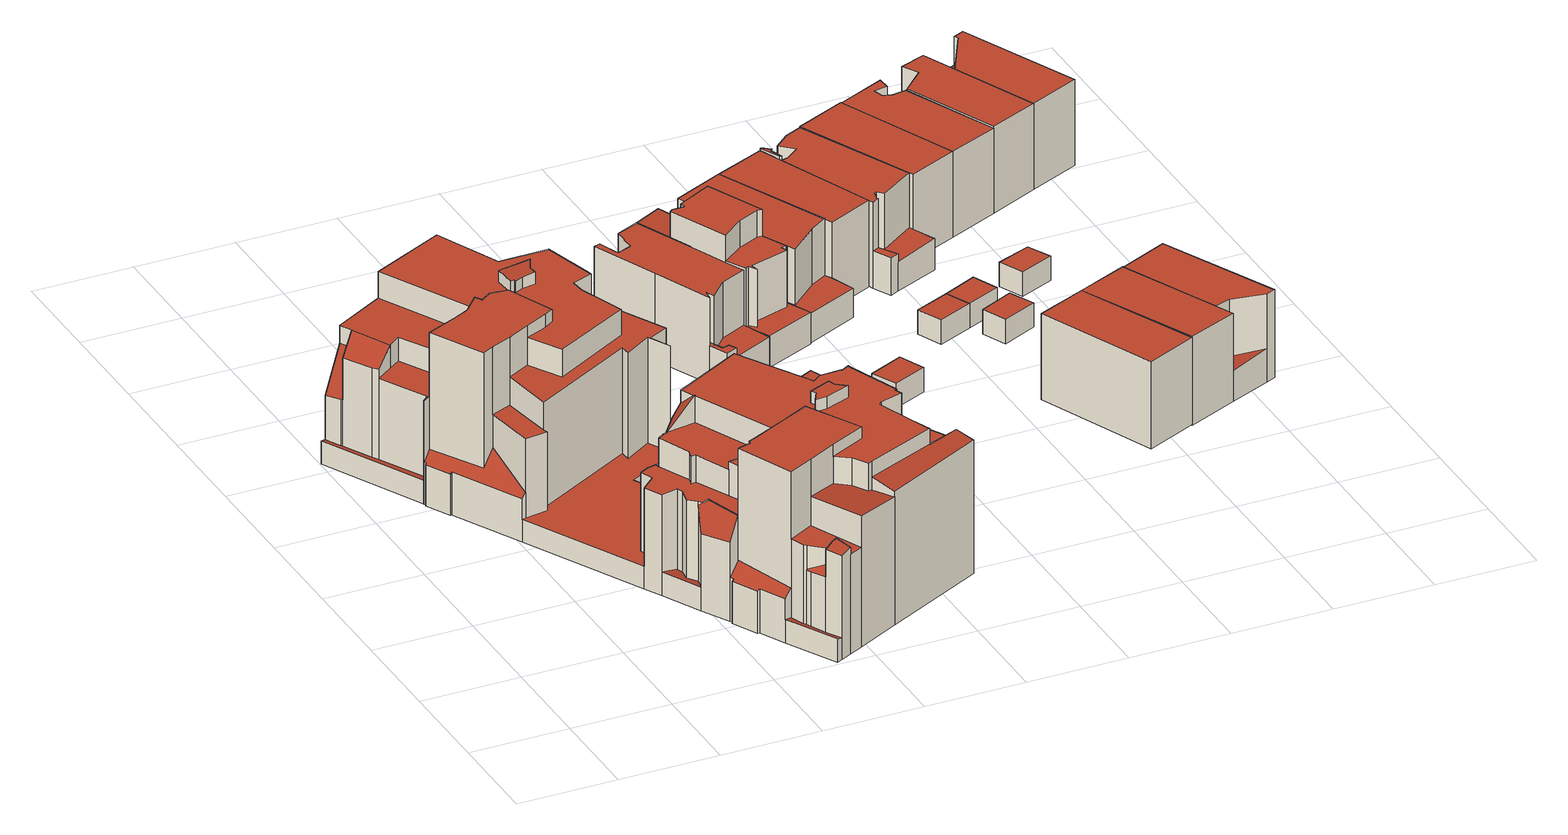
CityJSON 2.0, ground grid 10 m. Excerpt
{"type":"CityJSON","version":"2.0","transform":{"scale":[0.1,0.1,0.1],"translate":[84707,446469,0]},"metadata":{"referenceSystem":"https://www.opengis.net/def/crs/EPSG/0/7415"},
"CityObjects":{
"building1":{"type":"Building","attributes":{"b3_bouwlagen":5,"b3_dak_type":"slanted","b3_h_dak_50p":16.11,"b3_h_dak_70p":16.39,"b3_h_dak_max":17.95,"b3_h_dak_min":0.89,"b3_h_maaiveld":0.559,"b3_kas_warenhuis":false,"b3_mutatie_ahn3_ahn4":false,"b3_opp_buitenmuur":2927.47,"b3_opp_dak_plat":996.75,"b3_opp_dak_schuin":135.59,"b3_opp_grond":1097.67,"b3_opp_scheidingsmuur":0,"b3_reconstructie_onvolledig":false,"b3_rmse_lod12":6.03,"b3_rmse_lod13":1.17,"b3_rmse_lod22":0.382,"b3_val3dity_lod12":"[]","b3_val3dity_lod13":"[]","b3_val3dity_lod22":"[303,307]","b3_volume_lod12":17382.71,"b3_volume_lod13":13933.68,"b3_volume_lod22":13550.24,"geconstateerd":false,"oorspronkelijkbouwjaar":2000,"status":"Pand in gebruik"},"children":["building1-1"]},
"building1-1":{"type":"BuildingPart","parents":["building1"],"geometry":[{"type":"Solid","lod":"2.2","boundaries":[[[[0,1,2,3,4,5,6,7,8,9,10,11,12,13,14,15,16,17,18,19,20,21,22,23,24,25,26,27,28,29,30,31,32,33,34,35,36,37,38,39,40,41,42,43,44,45,46,47,48,49,50,51,52,53]],[[54,50,49,55]],[[55,49,48,56,57]],[[58,59,35,34,60]],[[61,62,63,64,65,66]],[[67,30,29,68,69]],[[69,68,63,62]],[[70,71,72,73]],[[74,36,35,59]],[[75,76,59,58]],[[77,39,38,76,75]],[[78,16,15,79]],[[80,81,82,83,84,85,86]],[[87,88,18,17,89]],[[89,17,16,78]],[[90,91,92,93]],[[94,95,96,97]],[[98,99,100,101,102]],[[103,7,6,104]],[[105,8,7,103]],[[106,51,50,54]],[[104,6,5,107]],[[102,101,108,109]],[[110,111,112,113,114]],[[79,15,14,115]],[[116,117,118]],[[119,120,118]],[[120,121,122,123]],[[124,53,52,125]],[[125,52,51,106]],[[126,42,41,127,128]],[[128,127,129,130]],[[131,22,21,132]],[[56,48,47,133]],[[127,41,40,134]],[[135,136,137,138]],[[139,140,136,135,141]],[[97,96,44,43,137]],[[142,45,44,96]],[[138,137,43,42,126]],[[68,29,28,143]],[[143,28,27,144]],[[145,146,147,148]],[[149,32,31,150]],[[151,152,62,61]],[[114,113,153,154,155]],[[156,115,14,13,91,90]],[[154,153,157,158]],[[155,154,159,160]],[[113,112,99,98]],[[161,25,24,162]],[[163,164,165,166]],[[144,27,26,167]],[[109,108,168,169]],[[169,168,162,170]],[[171,172,173,174,175]],[[176,177,178,179]],[[180,181,177,176]],[[182,11,10,183]],[[184,149,185,186]],[[175,174,187,111,110]],[[188,189,190,191]],[[191,190,132,192]],[[193,19,18,88]],[[194,195,46,45,142,196]],[[133,47,46,195]],[[197,198,199,195,194]],[[200,201,202,198,197]],[[203,204,205,206]],[[206,205,207,208]],[[208,207,209,210]],[[210,209,211,212]],[[212,211,213,214]],[[215,216,217,218,219]],[[220,221,201,200]],[[148,147,222,223]],[[224,225,226,227]],[[223,222,228,229]],[[196,142,221,220]],[[179,178,199,198]],[[230,231,225,224]],[[141,135,130,232]],[[232,130,129,231,230]],[[86,85,95,94,233]],[[85,84,234,235,236]],[[57,56,234,84]],[[237,238,239,240]],[[241,242,140,139]],[[238,243,242,241]],[[233,94,243,238,237]],[[81,82,117,116]],[[244,245,82,81,80]],[[246,247,115,156]],[[248,249,250,251]],[[252,253,254,72]],[[255,166,165,256,257]],[[111,187,166,255]],[[107,5,4,258]],[[258,4,3,164,163]],[[216,20,19,193]],[[192,132,21,20,216,215]],[[259,134,40,39,77]],[[240,239,71,70]],[[260,33,32,149,184]],[[60,34,33,260]],[[261,37,36,74]],[[76,38,37,261]],[[262,263,264,265]],[[265,264,266,267]],[[268,269,9,8,105,270]],[[270,105,173,172]],[[271,272,273,172,171]],[[170,162,24,23,274]],[[160,159,275,276]],[[276,275,277,278]],[[279,280,189,188]],[[150,31,30,67]],[[186,185,152,151]],[[183,10,9,269]],[[281,282,93,283]],[[283,93,92,284,285]],[[278,277,286,287]],[[287,286,282,281]],[[288,289,290,291]],[[291,290,269,268]],[[292,288,293,294]],[[91,13,12,295,296]],[[296,295,297,298]],[[299,300,273,272]],[[294,293,300,299]],[[301,302,303,304]],[[302,305,306,307]],[[307,306,249,248]],[[167,26,25,161]],[[308,180,202,201]],[[274,23,22,131]],[[309,310,311,312,313]],[[314,182,315,316]],[[316,315,311,310]],[[298,297,310,309]],[[229,228,263,262]],[[267,266,146,145]],[[214,213,317,318]],[[319,320,204,203]],[[318,317,320,319]],[[313,312,289,288,292]],[[285,284,272,271]],[[219,218,247,246]],[[236,235,181,180,308]],[[321,322,2,1,323,324]],[[324,323,325,326]],[[164,3,2,322]],[[304,303,327,328]],[[329,330,322,321]],[[251,250,330,329]],[[331,252,332]],[[66,65,332]],[[65,64,333,334]],[[335,336,337,338,339]],[[334,333,337,336]],[[253,252,331,340]],[[336,335,340]],[[295,12,11,182,314]],[[227,226,134,259]],[[123,122,0,53,124,341]],[[341,124,83,82,81]],[[323,1,0,122]],[[342,343,344,345]],[[328,327,346,347]],[[345,344,121,120,119]],[[339,338,305,302,301]],[[326,325,343,342]],[[158,157,280,279]],[[348,349,245,244]],[[350,351,349,348]],[[352,353,354,351,350]],[[355,356,354,353]],[[357,355,358,359]],[[73,72,254,353,352]],[[347,346,360,361]],[[362,361,360,356,355,357]],[[359,358,361,362]],[[218,217,88,87]],[[257,256,100,99]],[[196,220,200,197,194]],[[130,135,138,126,128]],[[202,180,176,179,198]],[[243,94,97,137,136,140,242]],[[76,261,74,59]],[[173,105,103,104,107,258,163,166,187,174]],[[152,185,149,150,67,69,62]],[[300,293,288,291,268,270,172,273]],[[236,308,201,221,142,96,95,85]],[[218,87,89,78,79,115,247]],[[285,271,171,175,110,114,155,160,276,278,287,281,283]],[[289,312,311,315,182,183,269,290]],[[267,145,148,223,229,262,265]],[[318,319,203,206,208,210,212,214]],[[313,292,294,298,309]],[[272,284,92,91,296,298,294,299]],[[280,157,153,113,98,102,109,169,170,274,131,132,190,189]],[[181,235,234,56,133,195,199,178,177]],[[134,226,225,231,129,127]],[[336,340,331,332,65,334]],[[295,314,316,310,297]],[[227,259,77,75,58,60,260,184,186,151,61,66,332,252,72,71,239,238,241,139,141,232,230,224],[146,266,264,263,228,222,147]],[[341,81,116,118,120,123]],[[83,124,125,106,54,55,57,84]],[[356,360,346,327,303,302,307,248,251,329,321,324,326,342,345,119,118,117,82,245,349,351,354]],[[100,256,165,164,322,330,250,249,306,305,338,337,333,64,63,68,143,144,167,161,162,168,108,101]],[[343,325,323,122,121,344]],[[158,279,188,191,192,215,219,246,156,90,93,282,286,277,275,159,154],[320,317,213,211,209,207,205,204]],[[73,352,350,348,244,80,86,233,237,240,70]],[[359,362,357]],[[361,358,355,353,254,253,340,335,339,301,304,328,347]],[[88,217,216,193]],[[257,99,112,111,255]]]],"semantics":{"surfaces":[{"type":"GroundSurface"},{"type":"WallSurface","on_footprint_edge":true},{"type":"WallSurface","on_footprint_edge":false},{"type":"RoofSurface"}],"values":[[0,1,1,1,2,1,2,2,1,2,1,1,2,1,1,2,2,2,1,1,1,1,2,2,1,2,2,2,1,1,1,2,1,1,1,2,2,1,1,1,1,1,2,1,2,2,1,2,2,2,1,2,1,2,2,2,2,2,1,2,2,2,2,1,1,1,2,2,2,2,2,2,2,2,2,2,2,2,2,2,2,2,2,2,2,2,2,2,2,2,2,2,2,2,2,2,2,1,1,1,1,1,2,1,1,1,1,2,2,1,2,2,1,2,2,2,1,2,1,2,2,2,2,2,2,2,1,2,2,2,2,2,2,1,2,1,2,2,2,2,2,2,2,2,2,2,2,2,2,1,2,1,2,2,2,2,2,2,2,2,2,2,1,2,1,2,1,2,2,2,2,2,2,2,2,2,2,2,2,2,2,2,2,2,3,3,3,3,3,3,3,3,3,3,3,3,3,3,3,3,3,3,3,3,3,3,3,3,3,3,3,3,3,3,3,3,3]]}}]},
"building2":{"type":"Building","attributes":{"b3_bag_bag_overlap":0,"b3_bouwlagen":3,"b3_dak_type":"slanted","b3_h_dak_50p":9.59,"b3_h_dak_70p":9.63,"b3_h_dak_max":10.1,"b3_h_dak_min":0.93,"b3_h_maaiveld":0.783,"b3_kas_warenhuis":false,"b3_mutatie_ahn3_ahn4":false,"b3_opp_buitenmuur":263.93,"b3_opp_dak_plat":90.57,"b3_opp_dak_schuin":0,"b3_opp_grond":90.04,"b3_opp_scheidingsmuur":119.07,"b3_reconstructie_onvolledig":false,"b3_rmse_lod12":2.61,"b3_rmse_lod13":0.426,"b3_rmse_lod22":0.391,"b3_val3dity_lod12":"[]","b3_val3dity_lod13":"[]","b3_val3dity_lod22":"[]","b3_volume_lod12":796.45,"b3_volume_lod13":681.73,"b3_volume_lod22":679.78,"geconstateerd":false,"oorspronkelijkbouwjaar":2005,"status":"Pand in gebruik"},"children":["building2-1"]},
"building2-1":{"type":"BuildingPart","parents":["building2"],"geometry":[{"type":"Solid","lod":"2.2","boundaries":[[[[363,364,365,366,367,368,369,370,371,372]],[[373,374,375,376]],[[377,378,379,380,381]],[[382,372,371,383]],[[384,385,365,364,386]],[[387,388,385,384]],[[389,369,368,390]],[[391,390,368,367,392]],[[393,394,388,387]],[[376,375,378,377]],[[395,396,397,398]],[[399,400,396,395]],[[381,380,390,391]],[[383,371,370,400,399]],[[400,370,369,389]],[[398,397,379,378]],[[401,366,365,385]],[[402,401,394,393]],[[392,367,366,401,402]],[[403,363,372,382,404]],[[404,382,374,373]],[[386,364,363,403]],[[379,397,396,400,389,390,380]],[[394,401,385,388]],[[374,382,383,399,395,398,378,375]],[[386,403,404,373,376,377,381,391,392,402,393,387,384]]]],"semantics":{"surfaces":[{"type":"GroundSurface"},{"type":"WallSurface","on_footprint_edge":false},{"type":"WallSurface","on_footprint_edge":true},{"type":"RoofSurface"}],"values":[[0,1,1,2,2,1,2,2,1,1,1,1,1,2,2,1,2,1,2,2,1,2,3,3,3,3]]}}]},
"building3":{"type":"Building","attributes":{"b3_dak_type":"horizontal","b3_h_dak_50p":3.39,"b3_h_dak_70p":3.42,"b3_h_dak_max":3.75,"b3_h_dak_min":3.18,"b3_h_maaiveld":0.88,"b3_kas_warenhuis":false,"b3_mutatie_ahn3_ahn4":false,"b3_opp_buitenmuur":33.24,"b3_opp_dak_plat":10.46,"b3_opp_dak_schuin":0,"b3_opp_grond":10.45,"b3_opp_scheidingsmuur":0,"b3_reconstructie_onvolledig":false,"b3_rmse_lod12":0.0791,"b3_rmse_lod13":0.0791,"b3_rmse_lod22":0.0736,"b3_val3dity_lod12":"[]","b3_val3dity_lod13":"[]","b3_val3dity_lod22":"[]","b3_volume_lod12":26.57,"b3_volume_lod13":26.57,"b3_volume_lod22":26.5,"geconstateerd":false,"oorspronkelijkbouwjaar":2005,"status":"Pand in gebruik"},"children":["building3-1"]},
"building3-1":{"type":"BuildingPart","parents":["building3"],"geometry":[{"type":"Solid","lod":"2.2","boundaries":[[[[405,406,407,408]],[[409,407,406,410]],[[411,408,407,409]],[[412,405,408,411]],[[410,406,405,412]],[[410,412,411,409]]]],"semantics":{"surfaces":[{"type":"GroundSurface"},{"type":"WallSurface","on_footprint_edge":true},{"type":"RoofSurface"}],"values":[[0,1,1,1,1,2]]}}]},
"building4":{"type":"Building","attributes":{"b3_bag_bag_overlap":0,"b3_bouwlagen":4,"b3_dak_type":"multiple horizontal","b3_h_dak_50p":9.65,"b3_h_dak_70p":12.22,"b3_h_dak_max":12.66,"b3_h_dak_min":0.95,"b3_h_maaiveld":0.749,"b3_kas_warenhuis":false,"b3_mutatie_ahn3_ahn4":false,"b3_opp_buitenmuur":199.23,"b3_opp_dak_plat":65.7,"b3_opp_dak_schuin":20.83,"b3_opp_grond":86.31,"b3_opp_scheidingsmuur":232.74,"b3_reconstructie_onvolledig":false,"b3_rmse_lod12":4.24,"b3_rmse_lod13":1.7,"b3_rmse_lod22":0.39,"b3_val3dity_lod12":"[]","b3_val3dity_lod13":"[]","b3_val3dity_lod22":"[]","b3_volume_lod12":991.44,"b3_volume_lod13":835.79,"b3_volume_lod22":749.78,"geconstateerd":false,"oorspronkelijkbouwjaar":2005,"status":"Pand in gebruik"},"children":["building4-1"]},
"building4-1":{"type":"BuildingPart","parents":["building4"],"geometry":[{"type":"Solid","lod":"2.2","boundaries":[[[[413,414,415,416,417,418,419,420,421,422,423,424]],[[425,413,424,426]],[[427,415,414,428,429]],[[429,428,430,431]],[[392,417,416,432]],[[433,419,418,434]],[[435,432,416,415,427,436]],[[436,427,437,438]],[[439,440,422,421,441,442]],[[443,444,423,422,440]],[[445,446,440,439]],[[447,448,449,450]],[[442,441,448,447]],[[451,452,432,435]],[[453,454,455,456]],[[454,420,419,433]],[[456,455,457,458]],[[458,457,459,460]],[[460,459,434,461]],[[441,421,420,454,453]],[[438,437,446,445]],[[426,424,423,444]],[[462,463,464,465]],[[466,467,463,462]],[[468,469,444,443]],[[450,449,452,451]],[[465,464,470,471]],[[471,470,469,468]],[[461,434,418,417,392]],[[428,414,413,425]],[[431,430,467,466]],[[434,459,457,455,454,433]],[[450,451,435,436,438,445,439,442,447]],[[461,392,432,452,449,448,441,453,456,458,460]],[[431,466,462,465,471,468,443,440,446,437,427,429]],[[467,430,428,425,426,444,469,470,464,463]]]],"semantics":{"surfaces":[{"type":"GroundSurface"},{"type":"WallSurface","on_footprint_edge":true},{"type":"WallSurface","on_footprint_edge":false},{"type":"RoofSurface"}],"values":[[0,1,1,2,1,1,1,2,1,1,2,2,2,2,2,1,2,2,2,1,2,1,2,2,2,2,2,2,1,1,2,3,3,3,3,3]]}}]},
"building5":{"type":"Building","attributes":{"b3_dak_type":"horizontal","b3_h_dak_50p":3.3,"b3_h_dak_70p":3.32,"b3_h_dak_max":3.41,"b3_h_dak_min":3.05,"b3_h_maaiveld":0.847,"b3_kas_warenhuis":false,"b3_mutatie_ahn3_ahn4":false,"b3_opp_buitenmuur":32.11,"b3_opp_dak_plat":10.48,"b3_opp_dak_schuin":0,"b3_opp_grond":10.48,"b3_opp_scheidingsmuur":0,"b3_reconstructie_onvolledig":false,"b3_rmse_lod12":0.0515,"b3_rmse_lod13":0.0515,"b3_rmse_lod22":0.049,"b3_val3dity_lod12":"[]","b3_val3dity_lod13":"[]","b3_val3dity_lod22":"[]","b3_volume_lod12":25.78,"b3_volume_lod13":25.78,"b3_volume_lod22":25.64,"geconstateerd":false,"oorspronkelijkbouwjaar":2005,"status":"Pand in gebruik"},"children":["building5-1"]},
"building5-1":{"type":"BuildingPart","parents":["building5"],"geometry":[{"type":"Solid","lod":"2.2","boundaries":[[[[472,473,474,475]],[[476,474,473,477]],[[478,475,474,476]],[[479,472,475,478]],[[477,473,472,479]],[[477,479,478,476]]]],"semantics":{"surfaces":[{"type":"GroundSurface"},{"type":"WallSurface","on_footprint_edge":true},{"type":"RoofSurface"}],"values":[[0,1,1,1,1,2]]}}]},
"building6":{"type":"Building","attributes":{"b3_bag_bag_overlap":0,"b3_bouwlagen":3,"b3_dak_type":"multiple horizontal","b3_h_dak_50p":9.6,"b3_h_dak_70p":9.65,"b3_h_dak_max":10.01,"b3_h_dak_min":0.92,"b3_h_maaiveld":0.756,"b3_kas_warenhuis":false,"b3_mutatie_ahn3_ahn4":false,"b3_opp_buitenmuur":122.2,"b3_opp_dak_plat":88.79,"b3_opp_dak_schuin":0.04,"b3_opp_grond":88.55,"b3_opp_scheidingsmuur":225.38,"b3_reconstructie_onvolledig":false,"b3_rmse_lod12":2.53,"b3_rmse_lod13":0.719,"b3_rmse_lod22":0.714,"b3_val3dity_lod12":"[]","b3_val3dity_lod13":"[]","b3_val3dity_lod22":"[]","b3_volume_lod12":788.83,"b3_volume_lod13":698.55,"b3_volume_lod22":694.99,"geconstateerd":false,"oorspronkelijkbouwjaar":2005,"status":"Pand in gebruik"},"children":["building6-1"]},
"building6-1":{"type":"BuildingPart","parents":["building6"],"geometry":[{"type":"Solid","lod":"2.2","boundaries":[[[[480,481,482,483,484,485,486]],[[487,486,485,488]],[[488,485,484,489]],[[490,481,480,444,491]],[[491,444,492,493]],[[494,495,496,497]],[[489,484,483,496]],[[498,482,481,490]],[[444,480,486,487]],[[499,500,495,494]],[[497,496,483,482,498]],[[493,492,500,499]],[[500,492,444,487,488,489,496,495]],[[493,499,494,497,498,490,491]]]],"semantics":{"surfaces":[{"type":"GroundSurface"},{"type":"WallSurface","on_footprint_edge":true},{"type":"WallSurface","on_footprint_edge":false},{"type":"RoofSurface"}],"values":[[0,1,1,1,2,2,1,1,1,2,1,2,3,3]]}}]},
"building7":{"type":"Building","attributes":{"b3_bag_bag_overlap":0,"b3_bouwlagen":3,"b3_dak_type":"multiple horizontal","b3_h_dak_50p":9.64,"b3_h_dak_70p":9.73,"b3_h_dak_max":10.03,"b3_h_dak_min":3.79,"b3_h_maaiveld":0.745,"b3_kas_warenhuis":false,"b3_mutatie_ahn3_ahn4":false,"b3_opp_buitenmuur":101.11,"b3_opp_dak_plat":69.6,"b3_opp_dak_schuin":0,"b3_opp_grond":69.6,"b3_opp_scheidingsmuur":226.77,"b3_reconstructie_onvolledig":false,"b3_rmse_lod12":0.775,"b3_rmse_lod13":0.775,"b3_rmse_lod22":0.769,"b3_val3dity_lod12":"[]","b3_val3dity_lod13":"[]","b3_val3dity_lod22":"[]","b3_volume_lod12":625.96,"b3_volume_lod13":625.96,"b3_volume_lod22":621.15,"geconstateerd":false,"oorspronkelijkbouwjaar":2005,"status":"Pand in gebruik"},"children":["building7-1"]},
"building7-1":{"type":"BuildingPart","parents":["building7"],"geometry":[{"type":"Solid","lod":"2.2","boundaries":[[[[501,502,503,504]],[[505,503,502,506]],[[498,504,503,505]],[[507,501,504,498]],[[506,502,501,507]],[[506,507,498,505]]]],"semantics":{"surfaces":[{"type":"GroundSurface"},{"type":"WallSurface","on_footprint_edge":true},{"type":"RoofSurface"}],"values":[[0,1,1,1,1,2]]}}]},
"building8":{"type":"Building","attributes":{"b3_bag_bag_overlap":0,"b3_dak_type":"horizontal","b3_h_dak_50p":3.29,"b3_h_dak_70p":3.31,"b3_h_dak_max":3.38,"b3_h_dak_min":3.07,"b3_h_maaiveld":0.832,"b3_kas_warenhuis":false,"b3_mutatie_ahn3_ahn4":false,"b3_opp_buitenmuur":25.64,"b3_opp_dak_plat":10.56,"b3_opp_dak_schuin":0,"b3_opp_grond":10.56,"b3_opp_scheidingsmuur":6.71,"b3_reconstructie_onvolledig":false,"b3_rmse_lod12":0.0494,"b3_rmse_lod13":0.0494,"b3_rmse_lod22":0.0465,"b3_val3dity_lod12":"[]","b3_val3dity_lod13":"[]","b3_val3dity_lod22":"[]","b3_volume_lod12":26.08,"b3_volume_lod13":26.08,"b3_volume_lod22":25.91,"geconstateerd":false,"oorspronkelijkbouwjaar":2005,"status":"Pand in gebruik"},"children":["building8-1"]},
"building8-1":{"type":"BuildingPart","parents":["building8"],"geometry":[{"type":"Solid","lod":"2.2","boundaries":[[[[508,509,510,511]],[[512,510,509,513]],[[514,511,510,512]],[[515,508,511,514]],[[513,509,508,515]],[[513,515,514,512]]]],"semantics":{"surfaces":[{"type":"GroundSurface"},{"type":"WallSurface","on_footprint_edge":true},{"type":"RoofSurface"}],"values":[[0,1,1,1,1,2]]}}]},
"building9":{"type":"Building","attributes":{"b3_bag_bag_overlap":0,"b3_bouwlagen":3,"b3_dak_type":"multiple horizontal","b3_h_dak_50p":9.62,"b3_h_dak_70p":9.73,"b3_h_dak_max":10.02,"b3_h_dak_min":9.49,"b3_h_maaiveld":0.758,"b3_kas_warenhuis":false,"b3_mutatie_ahn3_ahn4":false,"b3_opp_buitenmuur":109.91,"b3_opp_dak_plat":71.33,"b3_opp_dak_schuin":0,"b3_opp_grond":71.33,"b3_opp_scheidingsmuur":219.25,"b3_reconstructie_onvolledig":false,"b3_rmse_lod12":0.135,"b3_rmse_lod13":0.135,"b3_rmse_lod22":0.109,"b3_val3dity_lod12":"[]","b3_val3dity_lod13":"[]","b3_val3dity_lod22":"[]","b3_volume_lod12":639.98,"b3_volume_lod13":639.98,"b3_volume_lod22":634.77,"geconstateerd":false,"oorspronkelijkbouwjaar":2005,"status":"Pand in gebruik"},"children":["building9-1"]},
"building9-1":{"type":"BuildingPart","parents":["building9"],"geometry":[{"type":"Solid","lod":"2.2","boundaries":[[[[516,517,518,519]],[[520,518,517,521]],[[522,519,518,520]],[[523,516,519,522]],[[521,517,516,523]],[[521,523,522,520]]]],"semantics":{"surfaces":[{"type":"GroundSurface"},{"type":"WallSurface","on_footprint_edge":true},{"type":"RoofSurface"}],"values":[[0,1,1,1,1,2]]}}]},
"building10":{"type":"Building","attributes":{"b3_bag_bag_overlap":0,"b3_bouwlagen":3,"b3_dak_type":"multiple horizontal","b3_h_dak_50p":9.57,"b3_h_dak_70p":9.6,"b3_h_dak_max":10.03,"b3_h_dak_min":0.94,"b3_h_maaiveld":0.774,"b3_kas_warenhuis":false,"b3_mutatie_ahn3_ahn4":false,"b3_opp_buitenmuur":148.92,"b3_opp_dak_plat":87.92,"b3_opp_dak_schuin":2.44,"b3_opp_grond":90.33,"b3_opp_scheidingsmuur":227.58,"b3_reconstructie_onvolledig":false,"b3_rmse_lod12":2.64,"b3_rmse_lod13":0.671,"b3_rmse_lod22":0.476,"b3_val3dity_lod12":"[]","b3_val3dity_lod13":"[]","b3_val3dity_lod22":"[]","b3_volume_lod12":796.86,"b3_volume_lod13":696.31,"b3_volume_lod22":691.05,"geconstateerd":false,"oorspronkelijkbouwjaar":2005,"status":"Pand in gebruik"},"children":["building10-1"]},
"building10-1":{"type":"BuildingPart","parents":["building10"],"geometry":[{"type":"Solid","lod":"2.2","boundaries":[[[[524,525,526,527,528,529,530,531,532,533,534,535]],[[536,533,532,537]],[[506,534,533,536,538]],[[539,540,541,542]],[[543,529,528,544]],[[545,546,544,547]],[[548,531,530,549]],[[549,530,529,543]],[[550,535,534,506]],[[551,524,535,550,552]],[[553,554,555,556]],[[557,558,559,560,561]],[[561,560,562,563]],[[564,527,526,558,557]],[[565,548,566,567]],[[542,541,546,545]],[[538,536,567,568]],[[547,544,528,527,564]],[[569,570,540,539]],[[563,562,571,572]],[[573,574,575,554,553]],[[572,571,576,577]],[[558,526,525,555]],[[556,555,525,524,551]],[[552,550,577,578]],[[537,532,531,548,565]],[[568,567,566,570,569]],[[579,580,574,573]],[[578,577,576,580,579]],[[560,559,575,574]],[[560,574,580,576,571,562]],[[570,566,548,549,543,544,546,541,540]],[[537,565,567,536]],[[568,569,539,542,545,547,564,557,561,563,572,577,550,506,538]],[[578,579,573,553,556,551,552]],[[575,559,558,555,554]]]],"semantics":{"surfaces":[{"type":"GroundSurface"},{"type":"WallSurface","on_footprint_edge":true},{"type":"WallSurface","on_footprint_edge":false},{"type":"RoofSurface"}],"values":[[0,1,1,2,1,2,1,1,1,1,2,2,2,1,2,2,2,1,2,2,2,2,1,1,2,1,2,2,2,2,3,3,3,3,3,3]]}}]},
"building11":{"type":"Building","attributes":{"b3_bag_bag_overlap":0,"b3_dak_type":"horizontal","b3_h_dak_50p":3.28,"b3_h_dak_70p":3.3,"b3_h_dak_max":3.4,"b3_h_dak_min":2.99,"b3_h_maaiveld":0.825,"b3_kas_warenhuis":false,"b3_mutatie_ahn3_ahn4":false,"b3_opp_buitenmuur":25.25,"b3_opp_dak_plat":10.39,"b3_opp_dak_schuin":0,"b3_opp_grond":10.39,"b3_opp_scheidingsmuur":6.71,"b3_reconstructie_onvolledig":false,"b3_rmse_lod12":0.0581,"b3_rmse_lod13":0.0581,"b3_rmse_lod22":0.0539,"b3_val3dity_lod12":"[]","b3_val3dity_lod13":"[]","b3_val3dity_lod22":"[]","b3_volume_lod12":25.65,"b3_volume_lod13":25.65,"b3_volume_lod22":25.42,"geconstateerd":false,"oorspronkelijkbouwjaar":2005,"status":"Pand in gebruik"},"children":["building11-1"]},
"building11-1":{"type":"BuildingPart","parents":["building11"],"geometry":[{"type":"Solid","lod":"2.2","boundaries":[[[[581,509,508,582]],[[583,581,582,584]],[[584,582,508,515]],[[515,508,509,513]],[[513,509,581,583]],[[513,583,584,515]]]],"semantics":{"surfaces":[{"type":"GroundSurface"},{"type":"WallSurface","on_footprint_edge":true},{"type":"RoofSurface"}],"values":[[0,1,1,1,1,2]]}}]},
"building12":{"type":"Building","attributes":{"b3_dak_type":"horizontal","b3_h_dak_50p":3.28,"b3_h_dak_70p":3.3,"b3_h_dak_max":3.42,"b3_h_dak_min":3.04,"b3_h_maaiveld":0.826,"b3_kas_warenhuis":false,"b3_mutatie_ahn3_ahn4":false,"b3_opp_buitenmuur":32.13,"b3_opp_dak_plat":10.48,"b3_opp_dak_schuin":0,"b3_opp_grond":10.48,"b3_opp_scheidingsmuur":0,"b3_reconstructie_onvolledig":false,"b3_rmse_lod12":0.0569,"b3_rmse_lod13":0.0569,"b3_rmse_lod22":0.0531,"b3_val3dity_lod12":"[]","b3_val3dity_lod13":"[]","b3_val3dity_lod22":"[]","b3_volume_lod12":25.85,"b3_volume_lod13":25.85,"b3_volume_lod22":25.65,"geconstateerd":false,"oorspronkelijkbouwjaar":2005,"status":"Pand in gebruik"},"children":["building12-1"]},
"building12-1":{"type":"BuildingPart","parents":["building12"],"geometry":[{"type":"Solid","lod":"2.2","boundaries":[[[[585,586,587,588]],[[589,585,588,590]],[[590,588,587,591]],[[591,587,586,592]],[[592,586,585,589]],[[592,589,590,591]]]],"semantics":{"surfaces":[{"type":"GroundSurface"},{"type":"WallSurface","on_footprint_edge":true},{"type":"RoofSurface"}],"values":[[0,1,1,1,1,2]]}}]},
"building13":{"type":"Building","attributes":{"b3_bag_bag_overlap":0,"b3_bouwlagen":3,"b3_dak_type":"multiple horizontal","b3_h_dak_50p":9.63,"b3_h_dak_70p":9.73,"b3_h_dak_max":10.02,"b3_h_dak_min":9.48,"b3_h_maaiveld":0.738,"b3_kas_warenhuis":false,"b3_mutatie_ahn3_ahn4":false,"b3_opp_buitenmuur":112.22,"b3_opp_dak_plat":72.45,"b3_opp_dak_schuin":0,"b3_opp_grond":72.44,"b3_opp_scheidingsmuur":219.26,"b3_reconstructie_onvolledig":false,"b3_rmse_lod12":0.132,"b3_rmse_lod13":0.132,"b3_rmse_lod22":0.109,"b3_val3dity_lod12":"[]","b3_val3dity_lod13":"[]","b3_val3dity_lod22":"[]","b3_volume_lod12":651.4,"b3_volume_lod13":651.4,"b3_volume_lod22":646.31,"geconstateerd":false,"oorspronkelijkbouwjaar":2005,"status":"Pand in gebruik"},"children":["building13-1"]},
"building13-1":{"type":"BuildingPart","parents":["building13"],"geometry":[{"type":"Solid","lod":"2.2","boundaries":[[[[593,594,595,596]],[[597,595,594,598]],[[523,596,595,597]],[[599,593,596,523]],[[598,594,593,599]],[[598,599,523,597]]]],"semantics":{"surfaces":[{"type":"GroundSurface"},{"type":"WallSurface","on_footprint_edge":true},{"type":"RoofSurface"}],"values":[[0,1,1,1,1,2]]}}]},
"building14":{"type":"Building","attributes":{"b3_bag_bag_overlap":0,"b3_bouwlagen":3,"b3_dak_type":"multiple horizontal","b3_h_dak_50p":9.63,"b3_h_dak_70p":9.7,"b3_h_dak_max":10.02,"b3_h_dak_min":3.76,"b3_h_maaiveld":0.768,"b3_kas_warenhuis":false,"b3_mutatie_ahn3_ahn4":false,"b3_opp_buitenmuur":100.96,"b3_opp_dak_plat":70.78,"b3_opp_dak_schuin":0,"b3_opp_grond":70.78,"b3_opp_scheidingsmuur":227.45,"b3_reconstructie_onvolledig":false,"b3_rmse_lod12":1.16,"b3_rmse_lod13":1.16,"b3_rmse_lod22":1.16,"b3_val3dity_lod12":"[]","b3_val3dity_lod13":"[]","b3_val3dity_lod22":"[]","b3_volume_lod12":632.5,"b3_volume_lod13":632.5,"b3_volume_lod22":629.66,"geconstateerd":false,"oorspronkelijkbouwjaar":2005,"status":"Pand in gebruik"},"children":["building14-1"]},
"building14-1":{"type":"BuildingPart","parents":["building14"],"geometry":[{"type":"Solid","lod":"2.2","boundaries":[[[[529,527,600,601]],[[602,529,601,603]],[[603,601,600,604]],[[604,600,527,605]],[[605,527,529,602]],[[605,602,603,604]]]],"semantics":{"surfaces":[{"type":"GroundSurface"},{"type":"WallSurface","on_footprint_edge":true},{"type":"RoofSurface"}],"values":[[0,1,1,1,1,2]]}}]},
"building15":{"type":"Building","attributes":{"b3_dak_type":"multiple horizontal","b3_h_dak_50p":3.26,"b3_h_dak_70p":3.28,"b3_h_dak_max":3.37,"b3_h_dak_min":0.9,"b3_h_maaiveld":0.829,"b3_kas_warenhuis":false,"b3_mutatie_ahn3_ahn4":false,"b3_opp_buitenmuur":31.9,"b3_opp_dak_plat":10.48,"b3_opp_dak_schuin":0,"b3_opp_grond":10.48,"b3_opp_scheidingsmuur":0,"b3_reconstructie_onvolledig":false,"b3_rmse_lod12":0.631,"b3_rmse_lod13":0.631,"b3_rmse_lod22":0.626,"b3_val3dity_lod12":"[]","b3_val3dity_lod13":"[]","b3_val3dity_lod22":"[]","b3_volume_lod12":25.69,"b3_volume_lod13":25.69,"b3_volume_lod22":25.47,"geconstateerd":false,"oorspronkelijkbouwjaar":2005,"status":"Pand in gebruik"},"children":["building15-1"]},
"building15-1":{"type":"BuildingPart","parents":["building15"],"geometry":[{"type":"Solid","lod":"2.2","boundaries":[[[[606,607,608,609]],[[610,608,607,611]],[[612,609,608,610]],[[613,606,609,612]],[[611,607,606,613]],[[611,613,612,610]]]],"semantics":{"surfaces":[{"type":"GroundSurface"},{"type":"WallSurface","on_footprint_edge":true},{"type":"RoofSurface"}],"values":[[0,1,1,1,1,2]]}}]},
"building16":{"type":"Building","attributes":{"b3_bag_bag_overlap":0,"b3_bouwlagen":3,"b3_dak_type":"multiple horizontal","b3_h_dak_50p":9.58,"b3_h_dak_70p":9.6,"b3_h_dak_max":10.02,"b3_h_dak_min":3.76,"b3_h_maaiveld":0.735,"b3_kas_warenhuis":false,"b3_mutatie_ahn3_ahn4":false,"b3_opp_buitenmuur":102.43,"b3_opp_dak_plat":66.45,"b3_opp_dak_schuin":6.52,"b3_opp_grond":72.21,"b3_opp_scheidingsmuur":218.31,"b3_reconstructie_onvolledig":false,"b3_rmse_lod12":1.16,"b3_rmse_lod13":0.192,"b3_rmse_lod22":0.156,"b3_val3dity_lod12":"[]","b3_val3dity_lod13":"[]","b3_val3dity_lod22":"[]","b3_volume_lod12":640.48,"b3_volume_lod13":607.1,"b3_volume_lod22":602.59,"geconstateerd":false,"oorspronkelijkbouwjaar":2005,"status":"Pand in gebruik"},"children":["building16-1"]},
"building16-1":{"type":"BuildingPart","parents":["building16"],"geometry":[{"type":"Solid","lod":"2.2","boundaries":[[[[594,614,593,615,616,617]],[[618,619,617,616,620]],[[621,594,617,619]],[[622,615,593,623]],[[623,593,614,624,625]],[[625,624,626,627]],[[620,616,615,622]],[[627,626,619,618]],[[624,614,594,621]],[[627,618,620,622,623,625]],[[624,621,619,626]]]],"semantics":{"surfaces":[{"type":"GroundSurface"},{"type":"WallSurface","on_footprint_edge":true},{"type":"WallSurface","on_footprint_edge":false},{"type":"RoofSurface"}],"values":[[0,1,1,1,1,2,1,2,1,3,3]]}}]},
"building17":{"type":"Building","attributes":{"b3_bag_bag_overlap":0,"b3_bouwlagen":3,"b3_dak_type":"slanted","b3_h_dak_50p":9.58,"b3_h_dak_70p":9.6,"b3_h_dak_max":10.04,"b3_h_dak_min":3.78,"b3_h_maaiveld":0.773,"b3_kas_warenhuis":false,"b3_mutatie_ahn3_ahn4":false,"b3_opp_buitenmuur":135.1,"b3_opp_dak_plat":73.07,"b3_opp_dak_schuin":0,"b3_opp_grond":72.39,"b3_opp_scheidingsmuur":212.64,"b3_reconstructie_onvolledig":false,"b3_rmse_lod12":0.955,"b3_rmse_lod13":0.439,"b3_rmse_lod22":0.155,"b3_val3dity_lod12":"[]","b3_val3dity_lod13":"[]","b3_val3dity_lod22":"[]","b3_volume_lod12":639.25,"b3_volume_lod13":628.77,"b3_volume_lod22":619.4,"geconstateerd":false,"oorspronkelijkbouwjaar":2005,"status":"Pand in gebruik"},"children":["building17-1"]},
"building17-1":{"type":"BuildingPart","parents":["building17"],"geometry":[{"type":"Solid","lod":"2.2","boundaries":[[[[628,629,630,631,632,601,600]],[[603,601,632,633]],[[633,632,631,634,635]],[[635,634,636,637]],[[637,636,638,639]],[[640,600,601,603]],[[634,631,630,641]],[[642,629,628,643]],[[644,641,630,629,642]],[[645,646,641,644]],[[647,643,628,600,640]],[[648,645,643,647]],[[639,638,649,650]],[[650,649,646,645,648]],[[643,645,644,642]],[[646,649,638,636,634,641]],[[650,648,647,640,603,633,635,637,639]]]],"semantics":{"surfaces":[{"type":"GroundSurface"},{"type":"WallSurface","on_footprint_edge":true},{"type":"WallSurface","on_footprint_edge":false},{"type":"RoofSurface"}],"values":[[0,1,1,2,2,1,1,1,1,2,1,2,2,2,3,3,3]]}}]},
"building18":{"type":"Building","attributes":{"b3_bag_bag_overlap":0,"b3_bouwlagen":3,"b3_dak_type":"multiple horizontal","b3_h_dak_50p":9.64,"b3_h_dak_70p":9.72,"b3_h_dak_max":10.05,"b3_h_dak_min":3.73,"b3_h_maaiveld":0.778,"b3_kas_warenhuis":false,"b3_mutatie_ahn3_ahn4":false,"b3_opp_buitenmuur":124.21,"b3_opp_dak_plat":72.29,"b3_opp_dak_schuin":0,"b3_opp_grond":72.28,"b3_opp_scheidingsmuur":201.38,"b3_reconstructie_onvolledig":false,"b3_rmse_lod12":1.22,"b3_rmse_lod13":0.562,"b3_rmse_lod22":0.371,"b3_val3dity_lod12":"[]","b3_val3dity_lod13":"[]","b3_val3dity_lod22":"[]","b3_volume_lod12":646.66,"b3_volume_lod13":625.97,"b3_volume_lod22":602.89,"geconstateerd":false,"oorspronkelijkbouwjaar":2005,"status":"Pand in gebruik"},"children":["building18-1"]},
"building18-1":{"type":"BuildingPart","parents":["building18"],"geometry":[{"type":"Solid","lod":"2.2","boundaries":[[[[651,652,653,632,654,629]],[[655,632,653,656]],[[657,658,659,660]],[[661,629,654,659]],[[662,651,629,661]],[[663,662,658,657]],[[656,653,652,664]],[[660,659,654,632,655]],[[664,652,651,662,663]],[[658,662,661,659]],[[664,663,657,660,655,656]]]],"semantics":{"surfaces":[{"type":"GroundSurface"},{"type":"WallSurface","on_footprint_edge":true},{"type":"WallSurface","on_footprint_edge":false},{"type":"RoofSurface"}],"values":[[0,1,2,1,1,2,1,1,1,3,3]]}}]},
"building19":{"type":"Building","attributes":{"b3_bag_bag_overlap":0,"b3_bouwlagen":3,"b3_dak_type":"multiple horizontal","b3_h_dak_50p":9.58,"b3_h_dak_70p":9.6,"b3_h_dak_max":10.06,"b3_h_dak_min":3.75,"b3_h_maaiveld":0.77,"b3_kas_warenhuis":false,"b3_mutatie_ahn3_ahn4":false,"b3_opp_buitenmuur":114.76,"b3_opp_dak_plat":72.28,"b3_opp_dak_schuin":0,"b3_opp_grond":72.27,"b3_opp_scheidingsmuur":206.86,"b3_reconstructie_onvolledig":false,"b3_rmse_lod12":1.05,"b3_rmse_lod13":1.05,"b3_rmse_lod22":0.43,"b3_val3dity_lod12":"[]","b3_val3dity_lod13":"[]","b3_val3dity_lod22":"[]","b3_volume_lod12":638.39,"b3_volume_lod13":638.39,"b3_volume_lod22":610.86,"geconstateerd":false,"oorspronkelijkbouwjaar":2005,"status":"Pand in gebruik"},"children":["building19-1"]},
"building19-1":{"type":"BuildingPart","parents":["building19"],"geometry":[{"type":"Solid","lod":"2.2","boundaries":[[[[665,652,666,667,668,653]],[[656,653,668,669]],[[669,668,667,670]],[[671,652,665,672]],[[673,674,672,675]],[[676,666,652,671]],[[677,676,674,673]],[[675,672,665,653,656]],[[670,667,666,676,677]],[[674,676,671,672]],[[670,677,673,675,656,669]]]],"semantics":{"surfaces":[{"type":"GroundSurface"},{"type":"WallSurface","on_footprint_edge":true},{"type":"WallSurface","on_footprint_edge":false},{"type":"RoofSurface"}],"values":[[0,1,1,1,2,1,2,1,1,3,3]]}}]}
},
"vertices":[
[194,137,6],[174,177,6],[165,194,6],[103,315,6],[67,385,6],[66,384,6],[53,409,6],[54,410,6],[53,412,6],[53,413,6],[1,515,6],[6,517,6],[25,527,6],[75,553,6],[151,592,6],[176,605,6],[217,528,6],[228,533,6],[229,532,6],[255,481,6],[244,475,6],[245,471,6],[283,397,6],[263,387,6],[273,367,6],[276,363,6],[222,335,6],[246,287,6],[300,315,6],[310,296,6],[313,291,6],[333,301,6],[373,224,6],[373,223,6],[381,228,6],[382,224,6],[387,224,6],[411,177,6],[402,172,6],[400,171,6],[403,164,6],[431,110,6],[440,93,6],[338,41,6],[295,19,6],[281,12,6],[270,6,6],[264,3,6],[237,54,6],[224,80,6],[222,80,6],[209,105,6],[211,106,6],[209,109,6],[222,80,49],[224,80,51],[237,54,30],[237,54,51],[382,224,163],[382,224,52],[381,228,163],[299,290,163],[299,290,137],[299,290,29],[227,249,29],[227,249,152],[227,249,165],[313,291,137],[310,296,29],[310,296,137],[306,158,177],[306,158,164],[276,143,165],[276,143,177],[387,224,52],[402,172,163],[402,172,51],[400,171,163],[217,528,137],[176,605,137],[219,114,178],[219,114,110],[219,114,109],[219,114,64],[244,57,59],[244,57,109],[244,57,178],[229,532,137],[229,532,51],[228,533,137],[75,553,165],[75,553,138],[124,457,138],[124,457,165],[270,71,139],[270,71,109],[295,19,108],[295,19,140],[129,325,137],[129,325,109],[129,325,29],[233,382,29],[233,382,137],[54,410,49],[53,409,48],[53,412,49],[209,105,49],[66,384,48],[234,372,29],[234,372,137],[100,369,178],[100,369,109],[121,379,108],[121,379,137],[121,379,177],[151,592,137],[205,146,113],[205,146,109],[201,149,109],[198,152,109],[198,152,105],[198,152,28],[194,137,30],[194,137,85],[209,109,51],[211,106,51],[440,93,143],[431,110,137],[431,110,147],[398,95,137],[398,95,148],[283,397,137],[245,471,137],[264,3,30],[403,164,136],[326,63,149],[326,63,136],[338,41,137],[338,41,143],[322,61,165],[322,61,137],[326,63,165],[281,12,108],[300,315,29],[246,287,29],[345,192,175],[345,192,164],[322,181,164],[322,181,176],[373,224,138],[333,301,137],[342,216,163],[342,216,137],[144,391,137],[144,391,165],[144,391,177],[151,592,163],[163,359,137],[163,359,165],[167,402,164],[167,402,177],[276,363,29],[273,367,29],[103,315,50],[103,315,29],[107,316,29],[107,316,55],[222,335,29],[261,389,29],[261,389,137],[273,367,137],[60,416,178],[60,416,112],[60,416,59],[88,363,60],[88,363,178],[251,40,84],[251,40,29],[253,36,29],[253,36,84],[252,41,85],[252,41,29],[6,517,29],[1,515,30],[373,224,163],[351,223,137],[351,223,163],[100,369,75],[225,450,163],[225,450,137],[224,463,137],[224,463,163],[245,471,163],[255,481,51],[270,6,112],[270,6,28],[281,12,115],[261,21,113],[261,21,85],[261,21,28],[270,27,116],[270,27,108],[270,27,94],[164,492,176],[164,492,164],[166,471,164],[166,471,175],[170,472,164],[170,472,175],[170,469,164],[170,469,175],[178,473,164],[178,473,175],[192,475,164],[192,475,176],[244,475,163],[244,475,52],[230,527,51],[230,527,137],[230,527,163],[275,29,117],[275,29,108],[325,176,164],[325,176,176],[377,154,163],[377,154,137],[380,157,137],[380,157,163],[319,165,164],[319,165,176],[390,117,163],[390,117,137],[398,95,164],[270,71,177],[244,57,29],[249,43,29],[249,43,109],[299,86,177],[299,86,165],[336,105,164],[336,105,176],[313,76,165],[313,76,137],[299,86,137],[221,115,178],[221,115,109],[180,526,163],[180,526,137],[183,225,109],[183,225,29],[174,220,29],[174,220,109],[234,234,165],[234,234,138],[276,143,137],[107,316,110],[130,320,29],[130,320,109],[67,385,50],[403,164,163],[373,223,163],[411,177,51],[331,166,176],[331,166,164],[357,177,163],[357,177,175],[347,185,164],[347,185,175],[53,413,112],[53,413,30],[53,412,112],[92,431,177],[92,431,137],[92,431,112],[263,387,137],[177,409,164],[177,409,176],[157,457,164],[157,457,176],[242,403,163],[242,403,137],[128,450,177],[128,450,165],[124,457,177],[108,439,137],[108,439,177],[139,458,164],[139,458,177],[34,465,112],[34,465,29],[59,418,29],[59,418,112],[34,465,121],[50,476,113],[50,476,136],[25,527,118],[25,527,136],[31,515,118],[31,515,136],[62,484,137],[62,484,113],[193,223,138],[193,223,109],[208,191,109],[208,191,137],[193,223,29],[192,227,29],[192,227,109],[252,41,109],[15,500,119],[15,500,76],[15,500,29],[30,472,29],[30,472,120],[6,517,74],[14,502,29],[14,502,76],[191,484,164],[191,484,176],[197,496,177],[197,496,163],[165,194,109],[165,194,29],[174,177,30],[174,177,109],[191,180,27],[191,180,109],[206,183,109],[206,183,137],[179,207,109],[179,207,29],[234,234,166],[233,236,165],[216,243,29],[216,243,143],[200,228,138],[200,228,133],[200,228,29],[199,227,29],[199,227,138],[205,229,138],[209,109,87],[193,174,109],[193,174,27],[190,159,29],[190,159,109],[211,184,109],[211,184,137],[233,118,178],[233,118,109],[234,122,178],[234,122,109],[239,124,178],[239,124,136],[239,124,109],[236,131,136],[236,131,109],[236,131,143],[239,146,136],[239,146,148],[227,150,109],[227,150,136],[227,150,144],
[345,550,8],[316,615,8],[323,618,8],[346,628,8],[369,638,8],[420,525,8],[432,497,8],[391,478,8],[379,473,8],[371,492,8],[372,501,96],[372,501,46],[373,502,46],[373,502,96],[376,493,96],[376,493,47],[376,493,39],[393,512,39],[393,512,96],[371,492,47],[379,473,47],[323,618,97],[323,618,38],[316,615,98],[331,597,97],[331,597,38],[432,497,38],[420,525,39],[420,525,95],[369,638,97],[346,603,97],[346,603,38],[387,486,47],[387,486,39],[380,484,39],[380,484,47],[391,478,47],[391,478,38],[346,628,38],[346,628,97],[345,550,97],[371,492,96],
[442,433,9],[453,408,9],[418,392,9],[407,417,9],[418,392,33],[453,408,34],[407,417,34],[442,433,35],
[432,497,7],[421,522,7],[411,543,7],[385,603,7],[369,638,7],[396,651,7],[420,661,7],[425,649,7],[434,629,7],[460,571,7],[471,545,7],[483,519,7],[432,497,39],[483,519,39],[411,543,97],[421,522,38],[421,522,98],[424,524,38],[424,524,98],[385,603,95],[420,661,38],[396,651,37],[385,603,123],[411,543,123],[433,561,96],[433,561,123],[460,571,123],[460,571,96],[434,629,97],[434,629,123],[471,545,97],[471,545,39],[455,571,123],[455,571,96],[399,611,123],[399,611,96],[400,605,95],[400,605,123],[388,605,123],[388,605,95],[425,649,98],[425,649,39],[417,647,38],[417,647,98],[419,634,39],[419,634,97],[404,634,38],[404,634,97],[396,651,98],[428,525,97],[428,525,38],[429,526,38],[429,526,97],[429,516,98],[429,516,39],[466,543,97],[466,543,39],[468,537,39],[468,537,97],
[525,424,8],[536,398,8],[502,383,8],[490,408,8],[502,383,33],[536,398,33],[490,408,33],[525,424,33],
[471,545,8],[420,661,8],[471,684,8],[522,573,8],[526,566,8],[536,543,8],[483,519,8],[483,519,38],[536,543,38],[526,566,39],[420,661,97],[471,545,96],[472,545,39],[472,545,96],[505,563,96],[505,563,39],[522,573,39],[522,573,97],[471,684,97],[476,537,96],[476,537,39],
[522,706,7],[572,587,7],[526,566,7],[471,684,7],[526,566,96],[572,587,96],[522,706,97],
[610,507,8],[621,482,8],[586,467,8],[575,492,8],[586,467,33],[621,482,33],[575,492,33],[610,507,33],
[674,363,8],[726,244,8],[675,221,8],[624,341,8],[675,221,97],[726,244,97],[624,341,96],[674,363,96],
[522,706,8],[523,707,8],[555,721,8],[572,729,8],[625,615,8],[627,611,8],[637,588,8],[592,568,8],[583,564,8],[574,582,8],[572,587,8],[531,684,8],[574,582,46],[583,564,46],[574,582,96],[582,596,96],[582,596,39],[584,597,39],[584,597,96],[627,611,40],[625,615,40],[590,592,96],[590,592,39],[625,615,96],[592,568,38],[637,588,40],[531,684,96],[522,706,99],[531,684,100],[525,704,100],[525,704,46],[523,707,47],[523,707,99],[555,721,96],[555,721,46],[540,708,46],[540,708,66],[540,708,96],[553,696,66],[553,696,96],[572,729,96],[592,568,46],[581,586,38],[581,586,46],[581,586,96],[580,588,96],[580,588,38],[540,686,67],[540,686,96],[530,699,100],[530,699,66],[530,699,46],[533,684,67],[533,684,96],[533,684,100],[528,697,100],[528,697,66],
[655,497,8],[644,523,8],[655,497,33],[644,523,33],
[638,443,8],[627,468,8],[661,484,8],[673,459,8],[638,443,33],[673,459,33],[661,484,33],[627,468,33],
[725,385,7],[777,267,7],[726,244,7],[674,363,7],[726,244,98],[777,267,97],[725,385,96],
[623,752,8],[676,633,8],[627,611,96],[676,633,96],[623,752,97],[572,729,97],
[711,552,8],[722,527,8],[687,512,8],[676,537,8],[687,512,33],[722,527,33],[676,537,33],[711,552,32],
[769,285,7],[775,408,7],[828,289,7],[819,285,7],[819,285,97],[819,285,41],[828,289,97],[777,267,38],[775,408,95],[725,385,95],[769,285,37],[769,285,97],[785,292,38],[785,292,96],
[672,774,8],[674,774,8],[679,763,8],[685,748,8],[727,655,8],[727,655,95],[685,748,39],[685,748,96],[671,746,39],[671,746,96],[662,749,38],[662,749,96],[623,752,96],[679,763,39],[674,774,66],[672,774,66],[679,763,66],[673,761,66],[673,761,39],[672,774,96],[673,761,96],[659,759,38],[659,759,96],
[699,786,8],[725,797,8],[777,678,8],[686,748,8],[727,655,97],[777,678,96],[708,770,97],[708,770,38],[686,748,39],[686,748,97],[674,774,38],[699,786,38],[699,786,97],[725,797,96],
[740,763,8],[764,815,8],[775,820,8],[828,701,8],[828,701,96],[775,820,96],[725,797,67],[740,763,65],[766,811,96],[766,811,66],[740,763,96],[764,815,67],[764,815,96]
]}
